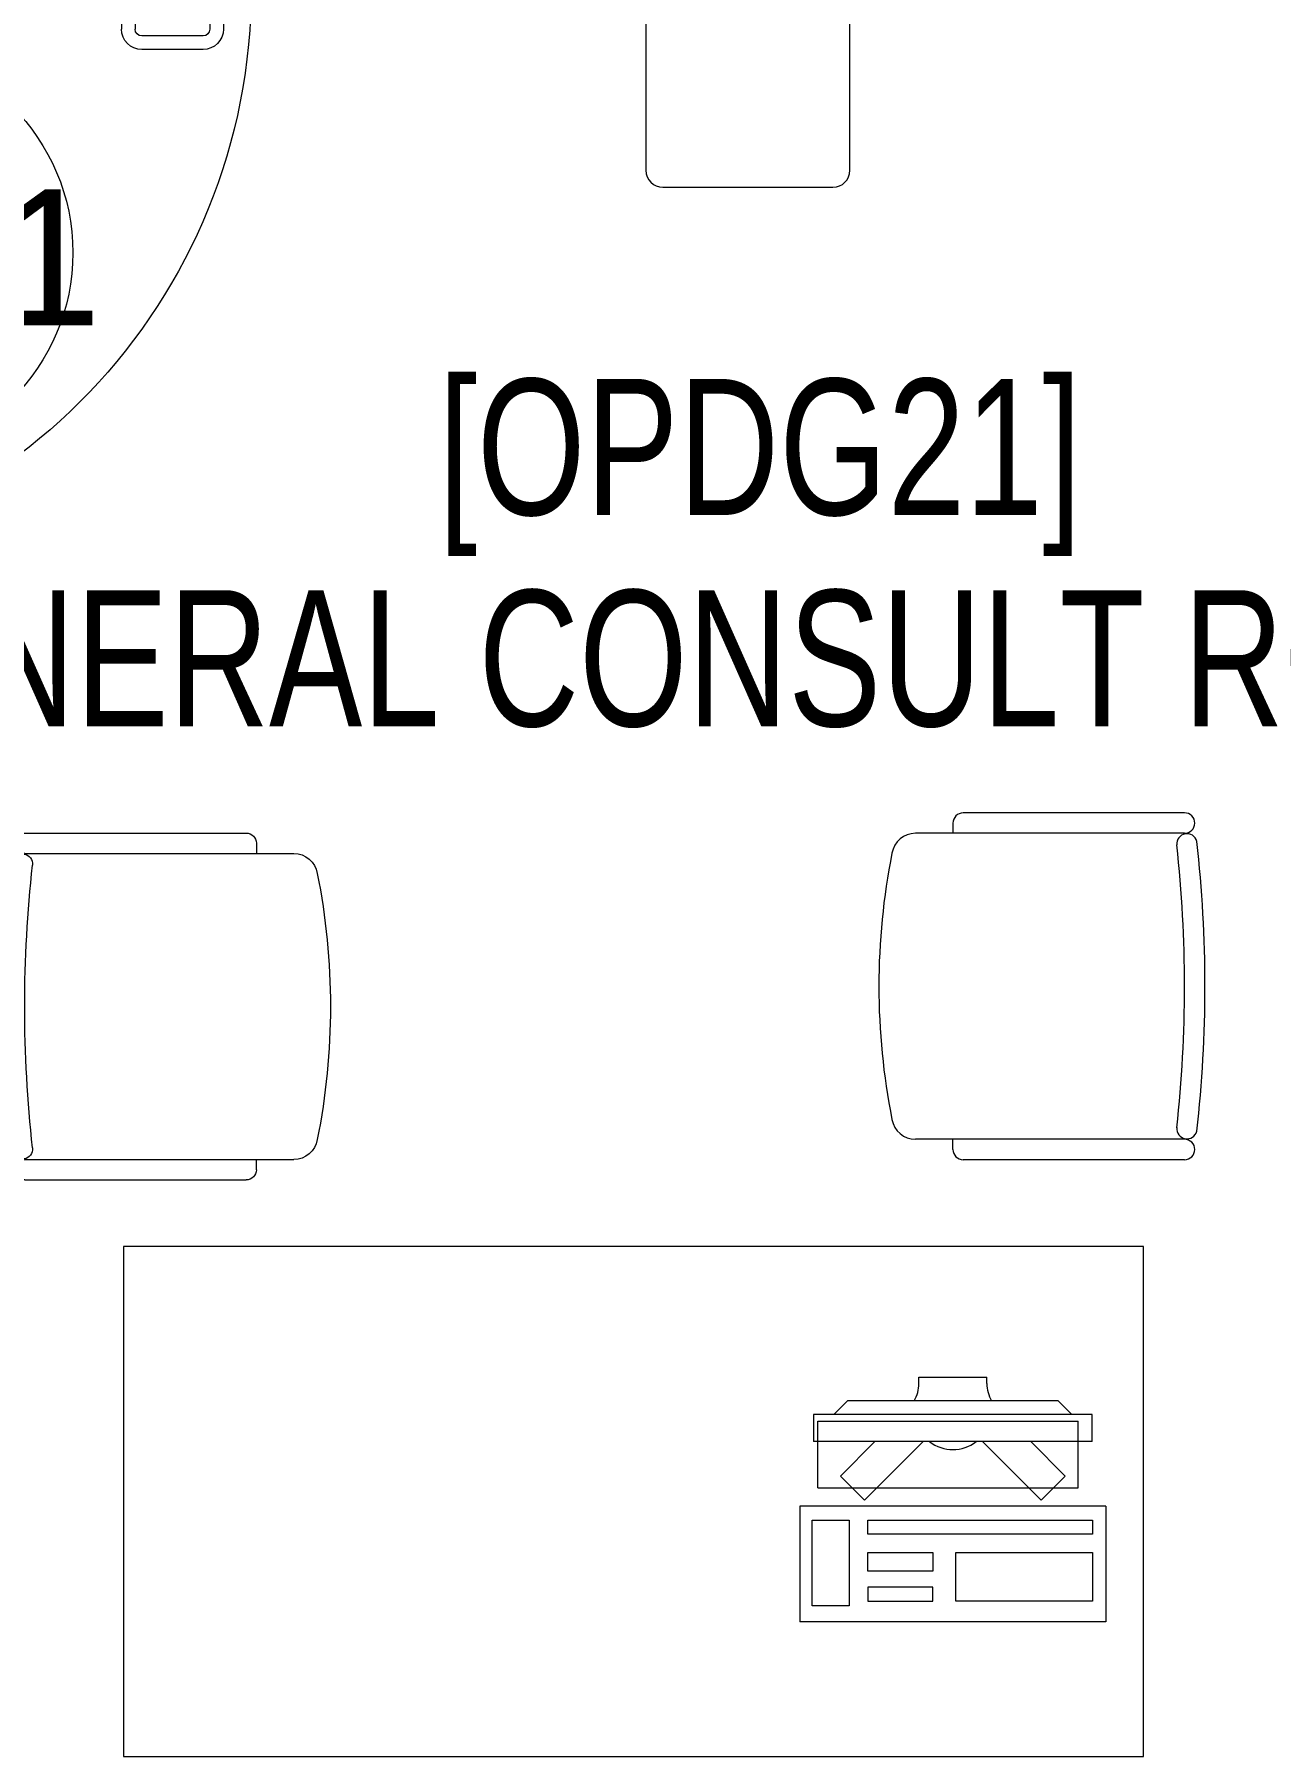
# Model space of a CAD drawing. Header units: millimetres. Extents: x -2143172 to 5255, y -610845 to 279739.
# Drawn here: x -1161523 to -1159691, y -594338 to -591806 of the extents above; entities that cross this region are included whole.
import ezdxf

# ---------------------------------------------------------------- set-up
doc = ezdxf.new("R2010")
doc.units = ezdxf.units.MM
doc.header["$LTSCALE"] = 30
doc.linetypes.add('HIDDEN', pattern=[9.525, 6.35, -3.175])
doc.layers.get('0').update_dxf_attribs({"lineweight": 5})
for name, color, linetype, lineweight in [('72_EGR_BASE_TEXT', 7, 'Continuous', 5), ('DTAG', 20, 'Continuous', 9), ('LOADING', 163, 'Continuous', 5)]:
    doc.layers.add(name, color=color, linetype=linetype, lineweight=lineweight)
doc.layers.add('Wooden Joinery', color=7, linetype='Continuous', lineweight=5, true_color=0x521300)
doc.styles.get("Standard").update_dxf_attribs({"font": ''})
doc.styles.add('TTLB-A0-JeddahDP$0$swis721', font='swiss.ttf')
doc.styles.add('X3G_ENTITY_2587D6', font='swisscl.ttf', dxfattribs={"height": 200})
doc.styles.add('X3G_ENTITY_258862', font='swisscl.ttf', dxfattribs={"height": 200})
doc.styles.get('Standard').set_extended_font_data('@Arial Unicode MS')

# ---------------------------------------------------------------- blocks, each defined once
blk = doc.blocks.new('A$C72370EFE')
at = {"layer": 'Wooden Joinery'}
for p, q in [((-0.01, -0.04), (-0.02, -0.04)), ((-0.01, -0.03), (-0.01, -0.07)), ((0, -0.03), (-0.01, -0.03)), ((0.04, -0.03), (0.05, -0.03)), ((0.05, -0.03), (0.05, -0.07)), ((0.05, -0.04), (0.06, -0.04)), ((-0.05, -0.07), (-0.05, -0.16)), ((-0.03, -0.07), (-0.03, -0.16)), ((-0.01, -0.06), (-0.02, -0.06)), ((0, -0.07), (-0.01, -0.07)), ((0.04, -0.07), (0.05, -0.07)), ((0.05, -0.06), (0.06, -0.06)), ((0.07, -0.07), (0.07, -0.16)), ((0.09, -0.07), (0.09, -0.16)), ((-0.01, -0.17), (-0.02, -0.17)), ((-0.01, -0.17), (-0.01, -0.19)), ((0.05, -0.17), (0.06, -0.17)), ((0.05, -0.17), (0.05, -0.19)), ((-0.01, -0.19), (-0.02, -0.19)), ((0.05, -0.19), (0.06, -0.19))]:
    blk.add_line(p, q, dxfattribs=at)
for centre, radius, start, end in [((-0.02, -0.07), 0.03, 90, 180), ((0.06, -0.07), 0.03, 0, 90), ((-0.02, -0.07), 0.01, 90, 180), ((0.06, -0.07), 0.01, 0, 90), ((-0.02, -0.16), 0.03, 180, 270), ((-0.02, -0.16), 0.01, 180, 270), ((0.06, -0.16), 0.01, 270, 0), ((0.06, -0.16), 0.03, 270, 0)]:
    blk.add_arc(centre, radius, start, end, dxfattribs=at)
blk = doc.blocks.new('A$C5DAD61B4')
at = {"layer": 'Wooden Joinery'}
for points in [[(80, 959.1), (80, 969.1), (10, 979.1), (10, 959.1)], [(940, 959.1), (940, 969.1), (1010, 979.1), (1010, 959.1)], [(70, 859.1), (70, 849.1), (0, 839.1), (0, 859.1)], [(120, 859.1), (120, 0), (80, 0), (80, 859.1)], [(950, 859.1), (950, 849.1), (1020, 839.1), (1020, 859.1)]]:
    blk.add_lwpolyline(points, close=True, dxfattribs=at)
for points in [[(45, 859.1), (45, 959.1), (20, 959.1), (20, 859.1), (45, 859.1)], [(45, 859.1), (80, 859.1), (80, 899.1), (90, 899.1), (90, 959.1), (45, 959.1), (45, 859.1)], [(975, 859.1), (940, 859.1), (940, 899.1), (930, 899.1), (930, 959.1), (975, 959.1), (975, 859.1)], [(975, 859.1), (975, 959.1), (1000, 959.1), (1000, 859.1), (975, 859.1)]]:
    blk.add_lwpolyline(points, dxfattribs=at)
blk.add_arc((80, 859.1), 860, 272.666, 0, dxfattribs=at)
at = {"layer": 'Wooden Joinery', "xscale": 999.9999999998854, "yscale": 999.9999999998854, "zscale": 999.9999999998854, "rotation": 180}
blk.add_blockref('A$C72370EFE', (120, 0), dxfattribs=at)
blk = doc.blocks.new('A$C164D1FF0')
at = {"layer": 'DTAG'}
blk.add_circle((0, 0), 303.3, dxfattribs=at)
at = {"layer": 'DTAG', "insert": (-275.2, 93.3), "char_height": 200, "width": 6547.939, "attachment_point": 1, "style": 'TTLB-A0-JeddahDP$0$swis721'}
blk.add_mtext('DW1', dxfattribs=at)
blk = doc.blocks.new('GF21016-P')
at = {"color": 0, "extrusion": (-1.24384e-09, -1.20261e-09, -1)}
for p, q in [((0.0128, 0.0179), (0.0128, 0.4136)), ((0.4628, 0.0179), (0.4628, 0.4136)), ((-0.0022, 0.3585), (0.0128, 0.3585)), ((0.4778, 0.3585), (0.4628, 0.3585)), ((-0.0172, 0.0179), (-0.0172, 0.3435)), ((0.4928, 0.0179), (0.4928, 0.3435)), ((0.4778, 0.0029), (0.4778, 0.0029))]:
    blk.add_line(p, q, dxfattribs=at)
for centre, radius, start, end in [((-0.2378, -0.5362), 1.0036, 78.7568, 101.2432), ((-0.0478, 0.4136), 0.035, 0, 80.6557), ((-0.4278, 0.4136), 0.035, 99.3443, 180), ((0.0022, 0.3435), 0.015, 0, 90), ((-0.4778, 0.3435), 0.015, 90, 180), ((-0.0284, 0.0145), 0.015, 284.3864, 95.5209), ((-0.2378, 1.8928), 1.8749, 263.6341, 276.3659), ((-0.4471, 0.0145), 0.015, 84.4791, 255.6136), ((0.0022, 0.0179), 0.015, 270, 0), ((0.0022, 0.0179), 0.015, 180, 270), ((-0.2378, 1.8734), 1.8855, 263.5119, 276.4881), ((-0.4778, 0.0179), 0.015, 270, 0), ((-0.4778, 0.0179), 0.015, 180, 270)]:
    blk.add_arc(centre, radius, start, end, dxfattribs=at)
blk = doc.blocks.new('ITCWLS1-P')
for p, q in [((-0.17, 0.45), (-0.17, 0)), ((-0.17, 0.45), (0, 0.45)), ((0, 0.45), (0, 0)), ((-0.2651, 0.43, 0), (-0.3051, 0.43, 0)), ((-0.3051, 0.43, 0), (-0.3051, 0.02, 0)), ((-0.2651, 0.43, 0), (-0.2651, 0.02, 0)), ((-0.1496, 0.4305), (-0.1291, 0.4305)), ((-0.1291, 0.4305), (-0.1291, 0.4089)), ((-0.3251, 0.38, 0), (-0.3051, 0.4, 0)), ((-0.3251, 0.38, 0), (-0.3251, 0.07, 0)), ((-0.3251, 0.07, 0), (-0.3051, 0.05, 0)), ((-0.3051, 0.02, 0), (-0.2651, 0.02, 0)), ((-0.17, 0), (0, 0))]:
    blk.add_line(p, q)
at = {"color": 8, "linetype": 'HIDDEN'}
for p, q in [((-0.197, 0.4094), (-0.295, 0.4094)), ((-0.295, 0.0264), (-0.295, 0.4094)), ((-0.197, 0.0264), (-0.197, 0.4094)), ((-0.197, 0.0264), (-0.295, 0.0264))]:
    blk.add_line(p, q, dxfattribs=at)
at = {"color": 1, "extrusion": (2.48281e-10, 3.18408e-10, -1)}
for p, q in [((-0.2651, 0.3395), (-0.2144, 0.3902)), ((-0.1791, 0.3548), (-0.2144, 0.3902)), ((-0.2651, 0.2688), (-0.1791, 0.3548))]:
    blk.add_line(p, q, dxfattribs=at)
at = {"color": 1}
for p, q in [((-0.3503, 0.275), (-0.3596, 0.275)), ((-0.3596, 0.175), (-0.3596, 0.275)), ((-0.3503, 0.175), (-0.3596, 0.175))]:
    blk.add_line(p, q, dxfattribs=at)
at = {"color": 1, "extrusion": (2.48281e-10, -3.18408e-10, -1)}
for p, q in [((-0.2651, 0.1812), (-0.1791, 0.0952)), ((-0.2651, 0.1105), (-0.2144, 0.0598)), ((-0.1791, 0.0952), (-0.2144, 0.0598))]:
    blk.add_line(p, q, dxfattribs=at)
blk.add_lwpolyline([(-0.1291, 0.4089), (-0.1291, 0.1), (-0.1496, 0.1), (-0.1496, 0.4305)])
for points in [[(-0.1019, 0.4305), (-0.0304, 0.4305), (-0.0304, 0.2294), (-0.1019, 0.2294)], [(-0.1019, 0.1954), (-0.0747, 0.1954), (-0.0747, 0.1), (-0.1019, 0.1)], [(-0.0304, 0.1954), (-0.0508, 0.1954), (-0.0508, 0.1), (-0.0304, 0.1)], [(-0.1496, 0.0727), (-0.0236, 0.0727), (-0.0236, 0.0182), (-0.1496, 0.0182)]]:
    blk.add_lwpolyline(points, close=True)
at = {"color": 250, "linetype": 'Continuous'}
for points in [[(-0.1496, 0.1), (-0.1496, 0.1), (-0.1496, 0.1), (-0.1496, 0.1), (-0.1496, 0.1), (-0.1496, 0.1), (-0.1496, 0.1), (-0.1496, 0.1), (-0.1496, 0.1)], [(-0.1496, 0.1), (-0.1496, 0.1), (-0.1496, 0.1), (-0.1496, 0.1), (-0.1496, 0.1), (-0.1496, 0.1), (-0.1496, 0.1), (-0.1496, 0.1), (-0.1496, 0.1), (-0.1496, 0.1), (-0.1496, 0.1), (-0.1496, 0.1), (-0.1496, 0.1), (-0.1496, 0.1), (-0.1496, 0.1), (-0.1496, 0.1), (-0.1496, 0.1), (-0.1496, 0.1)], [(-0.1496, 0.1), (-0.1496, 0.1), (-0.1496, 0.1), (-0.1496, 0.1), (-0.1496, 0.1), (-0.1496, 0.1), (-0.1496, 0.1), (-0.1496, 0.1), (-0.1496, 0.1), (-0.1496, 0.1)], [(-0.1496, 0.1), (-0.1496, 0.1), (-0.1496, 0.1), (-0.1496, 0.1), (-0.1496, 0.1), (-0.1496, 0.1), (-0.1496, 0.1)], [(-0.1496, 0.1), (-0.1496, 0.1), (-0.1496, 0.1), (-0.1496, 0.1), (-0.1496, 0.1), (-0.1496, 0.1), (-0.1496, 0.1), (-0.1496, 0.1), (-0.1496, 0.1), (-0.1496, 0.1)], [(-0.1496, 0.1), (-0.1496, 0.1), (-0.1496, 0.1), (-0.1496, 0.1), (-0.1496, 0.1), (-0.1496, 0.1), (-0.1496, 0.1), (-0.1496, 0.1), (-0.1496, 0.1), (-0.1496, 0.1), (-0.1496, 0.1), (-0.1496, 0.1), (-0.1496, 0.1), (-0.1496, 0.1), (-0.1496, 0.1)], [(-0.1496, 0.1), (-0.1496, 0.1), (-0.1496, 0.1), (-0.1496, 0.1), (-0.1496, 0.1), (-0.1496, 0.1), (-0.1496, 0.1), (-0.1496, 0.1), (-0.1496, 0.1), (-0.1496, 0.1)], [(-0.1496, 0.1), (-0.1496, 0.1), (-0.1496, 0.1), (-0.1496, 0.1), (-0.1496, 0.1), (-0.1496, 0.1), (-0.1496, 0.1), (-0.1496, 0.1), (-0.1496, 0.1), (-0.1496, 0.1)], [(-0.1496, 0.1), (-0.1496, 0.1), (-0.1496, 0.1), (-0.1496, 0.1), (-0.1496, 0.1), (-0.1496, 0.1), (-0.1496, 0.1), (-0.1496, 0.1), (-0.1496, 0.1), (-0.1496, 0.1), (-0.1496, 0.1), (-0.1496, 0.1), (-0.1496, 0.1), (-0.1496, 0.1), (-0.1496, 0.1), (-0.1496, 0.1), (-0.1496, 0.1), (-0.1496, 0.1), (-0.1496, 0.1), (-0.1496, 0.1), (-0.1496, 0.1), (-0.1496, 0.1), (-0.1496, 0.1), (-0.1496, 0.1), (-0.1496, 0.1), (-0.1496, 0.1), (-0.1496, 0.1), (-0.1496, 0.1), (-0.1496, 0.1), (-0.1496, 0.1), (-0.1496, 0.1), (-0.1496, 0.1), (-0.1496, 0.1), (-0.1496, 0.1), (-0.1496, 0.1), (-0.1496, 0.1), (-0.1496, 0.1), (-0.1496, 0.1), (-0.1496, 0.1), (-0.1496, 0.1), (-0.1496, 0.1), (-0.1496, 0.1), (-0.1496, 0.1), (-0.1496, 0.1), (-0.1496, 0.1), (-0.1496, 0.1), (-0.1496, 0.1), (-0.1496, 0.1), (-0.1496, 0.1), (-0.1496, 0.1), (-0.1496, 0.1), (-0.1496, 0.1), (-0.1496, 0.1), (-0.1496, 0.1)], [(-0.1496, 0.1), (-0.1496, 0.1), (-0.1496, 0.1), (-0.1496, 0.1), (-0.1496, 0.1), (-0.1496, 0.1), (-0.1496, 0.1), (-0.1496, 0.1), (-0.1496, 0.1), (-0.1496, 0.1), (-0.1496, 0.1), (-0.1496, 0.1), (-0.1496, 0.1), (-0.1496, 0.1), (-0.1496, 0.1), (-0.1496, 0.1), (-0.1496, 0.1), (-0.1496, 0.1), (-0.1496, 0.1), (-0.1496, 0.1), (-0.1496, 0.1), (-0.1496, 0.1), (-0.1496, 0.1), (-0.1496, 0.1), (-0.1496, 0.1), (-0.1496, 0.1), (-0.1496, 0.1), (-0.1496, 0.1), (-0.1496, 0.1), (-0.1496, 0.1), (-0.1496, 0.1), (-0.1496, 0.1), (-0.1496, 0.1), (-0.1496, 0.1), (-0.1496, 0.1), (-0.1496, 0.1), (-0.1496, 0.1), (-0.1496, 0.1), (-0.1496, 0.1), (-0.1496, 0.1), (-0.1496, 0.1), (-0.1496, 0.1), (-0.1496, 0.1), (-0.1496, 0.1), (-0.1496, 0.1), (-0.1496, 0.1), (-0.1496, 0.1), (-0.1496, 0.1), (-0.1496, 0.1), (-0.1496, 0.1), (-0.1496, 0.1), (-0.1496, 0.1), (-0.1496, 0.1), (-0.1496, 0.1), (-0.1496, 0.1), (-0.1496, 0.1), (-0.1496, 0.1), (-0.1496, 0.1), (-0.1496, 0.1), (-0.1496, 0.1), (-0.1496, 0.1), (-0.1496, 0.1), (-0.1496, 0.1), (-0.1496, 0.1), (-0.1496, 0.1), (-0.1496, 0.1), (-0.1496, 0.1), (-0.1496, 0.1), (-0.1496, 0.1), (-0.1496, 0.1), (-0.1496, 0.1), (-0.1496, 0.1), (-0.1496, 0.1), (-0.1496, 0.1), (-0.1496, 0.1), (-0.1496, 0.1), (-0.1496, 0.1), (-0.1496, 0.1), (-0.1496, 0.1), (-0.1496, 0.1), (-0.1496, 0.1), (-0.1496, 0.1), (-0.1496, 0.1), (-0.1496, 0.1), (-0.1496, 0.1), (-0.1496, 0.1), (-0.1496, 0.1), (-0.1496, 0.1), (-0.1496, 0.1)], [(-0.1496, 0.1), (-0.1496, 0.1), (-0.1496, 0.1), (-0.1496, 0.1), (-0.1496, 0.1), (-0.1496, 0.1), (-0.1496, 0.1), (-0.1496, 0.1), (-0.1496, 0.1), (-0.1496, 0.1), (-0.1496, 0.1), (-0.1496, 0.1)], [(-0.1496, 0.1), (-0.1496, 0.1), (-0.1496, 0.1), (-0.1496, 0.1), (-0.1496, 0.1), (-0.1496, 0.1), (-0.1496, 0.1)], [(-0.1496, 0.1), (-0.1496, 0.1), (-0.1496, 0.1), (-0.1496, 0.1), (-0.1496, 0.1), (-0.1496, 0.1), (-0.1496, 0.1), (-0.1496, 0.1), (-0.1496, 0.1), (-0.1496, 0.1), (-0.1496, 0.1), (-0.1496, 0.1), (-0.1496, 0.1), (-0.1496, 0.1), (-0.1496, 0.1), (-0.1496, 0.1), (-0.1496, 0.1)], [(-0.1496, 0.1), (-0.1496, 0.1), (-0.1496, 0.1), (-0.1496, 0.1), (-0.1496, 0.1), (-0.1496, 0.1), (-0.1496, 0.1), (-0.1496, 0.1), (-0.1496, 0.1), (-0.1496, 0.1), (-0.1496, 0.1), (-0.1496, 0.1), (-0.1496, 0.1), (-0.1496, 0.1), (-0.1496, 0.1), (-0.1496, 0.1), (-0.1496, 0.1), (-0.1496, 0.1), (-0.1496, 0.1), (-0.1496, 0.1), (-0.1496, 0.1), (-0.1496, 0.1), (-0.1496, 0.1), (-0.1496, 0.1), (-0.1496, 0.1), (-0.1496, 0.1), (-0.1496, 0.1), (-0.1496, 0.1), (-0.1496, 0.1), (-0.1496, 0.1), (-0.1496, 0.1), (-0.1496, 0.1), (-0.1496, 0.1), (-0.1496, 0.1), (-0.1496, 0.1), (-0.1496, 0.1), (-0.1496, 0.1), (-0.1496, 0.1), (-0.1496, 0.1), (-0.1496, 0.1), (-0.1496, 0.1), (-0.1496, 0.1), (-0.1496, 0.1), (-0.1496, 0.1), (-0.1496, 0.1), (-0.1496, 0.1), (-0.1496, 0.1), (-0.1496, 0.1), (-0.1496, 0.1), (-0.1496, 0.1), (-0.1496, 0.1), (-0.1496, 0.1), (-0.1496, 0.1), (-0.1496, 0.1), (-0.1496, 0.1), (-0.1496, 0.1), (-0.1496, 0.1), (-0.1496, 0.1), (-0.1496, 0.1), (-0.1496, 0.1), (-0.1496, 0.1), (-0.1496, 0.1), (-0.1496, 0.1), (-0.1496, 0.1), (-0.1496, 0.1), (-0.1496, 0.1), (-0.1496, 0.1), (-0.1496, 0.1), (-0.1496, 0.1), (-0.1496, 0.1), (-0.1496, 0.1), (-0.1496, 0.1), (-0.1496, 0.1), (-0.1496, 0.1), (-0.1496, 0.1), (-0.1496, 0.1), (-0.1496, 0.1), (-0.1496, 0.1), (-0.1496, 0.1), (-0.1496, 0.1), (-0.1496, 0.1), (-0.1496, 0.1), (-0.1496, 0.1), (-0.1496, 0.1), (-0.1496, 0.1), (-0.1496, 0.1), (-0.1496, 0.1), (-0.1496, 0.1), (-0.1496, 0.1), (-0.1496, 0.1), (-0.1496, 0.1), (-0.1496, 0.1), (-0.1496, 0.1), (-0.1496, 0.1), (-0.1496, 0.1), (-0.1496, 0.1), (-0.1496, 0.1), (-0.1496, 0.1), (-0.1496, 0.1), (-0.1496, 0.1), (-0.1496, 0.1), (-0.1496, 0.1), (-0.1496, 0.1), (-0.1496, 0.1), (-0.1496, 0.1), (-0.1496, 0.1), (-0.1496, 0.1), (-0.1496, 0.1), (-0.1496, 0.1), (-0.1496, 0.1), (-0.1496, 0.1)], [(-0.1496, 0.1), (-0.1496, 0.1), (-0.1496, 0.1), (-0.1496, 0.1), (-0.1496, 0.1), (-0.1496, 0.1), (-0.1496, 0.1), (-0.1496, 0.1)]]:
    blk.add_lwpolyline(points, dxfattribs=at)
for points in [[(-0.1496, 0.1), (-0.1496, 0.1), (-0.1496, 0.1), (-0.1496, 0.1), (-0.1496, 0.1), (-0.1496, 0.1), (-0.1496, 0.1), (-0.1496, 0.1), (-0.1496, 0.1), (-0.1496, 0.1), (-0.1496, 0.1), (-0.1496, 0.1), (-0.1496, 0.1), (-0.1496, 0.1), (-0.1496, 0.1), (-0.1496, 0.1), (-0.1496, 0.1), (-0.1496, 0.1), (-0.1496, 0.1), (-0.1496, 0.1), (-0.1496, 0.1), (-0.1496, 0.1), (-0.1496, 0.1), (-0.1496, 0.1), (-0.1496, 0.1), (-0.1496, 0.1), (-0.1496, 0.1), (-0.1496, 0.1), (-0.1496, 0.1), (-0.1496, 0.1), (-0.1496, 0.1), (-0.1496, 0.1), (-0.1496, 0.1), (-0.1496, 0.1), (-0.1496, 0.1), (-0.1496, 0.1), (-0.1496, 0.1), (-0.1496, 0.1), (-0.1496, 0.1), (-0.1496, 0.1), (-0.1496, 0.1), (-0.1496, 0.1), (-0.1496, 0.1), (-0.1496, 0.1), (-0.1496, 0.1), (-0.1496, 0.1), (-0.1496, 0.1), (-0.1496, 0.1), (-0.1496, 0.1), (-0.1496, 0.1), (-0.1496, 0.1), (-0.1496, 0.1), (-0.1496, 0.1), (-0.1496, 0.1), (-0.1496, 0.1), (-0.1496, 0.1), (-0.1496, 0.1), (-0.1496, 0.1), (-0.1496, 0.1), (-0.1496, 0.1), (-0.1496, 0.1), (-0.1496, 0.1), (-0.1496, 0.1), (-0.1496, 0.1), (-0.1496, 0.1), (-0.1496, 0.1), (-0.1496, 0.1), (-0.1496, 0.1), (-0.1496, 0.1), (-0.1496, 0.1), (-0.1496, 0.1), (-0.1496, 0.1), (-0.1496, 0.1), (-0.1496, 0.1), (-0.1496, 0.1), (-0.1496, 0.1), (-0.1496, 0.1), (-0.1496, 0.1), (-0.1496, 0.1), (-0.1496, 0.1), (-0.1496, 0.1), (-0.1496, 0.1), (-0.1496, 0.1), (-0.1496, 0.1), (-0.1496, 0.1), (-0.1496, 0.1), (-0.1496, 0.1), (-0.1496, 0.1), (-0.1496, 0.1), (-0.1496, 0.1), (-0.1496, 0.1), (-0.1496, 0.1), (-0.1496, 0.1), (-0.1496, 0.1), (-0.1496, 0.1), (-0.1496, 0.1), (-0.1496, 0.1), (-0.1496, 0.1), (-0.1496, 0.1), (-0.1496, 0.1), (-0.1496, 0.1), (-0.1496, 0.1), (-0.1496, 0.1), (-0.1496, 0.1), (-0.1496, 0.1), (-0.1496, 0.1), (-0.1496, 0.1), (-0.1496, 0.1), (-0.1496, 0.1), (-0.1496, 0.1), (-0.1496, 0.1), (-0.1496, 0.1), (-0.1496, 0.1), (-0.1496, 0.1), (-0.1496, 0.1), (-0.1496, 0.1), (-0.1496, 0.1), (-0.1496, 0.1), (-0.1496, 0.1), (-0.1496, 0.1), (-0.1496, 0.1), (-0.1496, 0.1), (-0.1496, 0.1), (-0.1496, 0.1), (-0.1496, 0.1), (-0.1496, 0.1), (-0.1496, 0.1), (-0.1496, 0.1), (-0.1496, 0.1), (-0.1496, 0.1), (-0.1496, 0.1), (-0.1496, 0.1), (-0.1496, 0.1), (-0.1496, 0.1), (-0.1496, 0.1), (-0.1496, 0.1), (-0.1496, 0.1), (-0.1496, 0.1), (-0.1496, 0.1), (-0.1496, 0.1), (-0.1496, 0.1), (-0.1496, 0.1), (-0.1496, 0.1), (-0.1496, 0.1), (-0.1496, 0.1), (-0.1496, 0.1), (-0.1496, 0.1), (-0.1496, 0.1), (-0.1496, 0.1), (-0.1496, 0.1), (-0.1496, 0.1), (-0.1496, 0.1), (-0.1496, 0.1), (-0.1496, 0.1), (-0.1496, 0.1), (-0.1496, 0.1), (-0.1496, 0.1), (-0.1496, 0.1), (-0.1496, 0.1), (-0.1496, 0.1), (-0.1496, 0.1), (-0.1496, 0.1), (-0.1496, 0.1), (-0.1496, 0.1), (-0.1496, 0.1), (-0.1496, 0.1), (-0.1496, 0.1), (-0.1496, 0.1), (-0.1496, 0.1), (-0.1496, 0.1), (-0.1496, 0.1), (-0.1496, 0.1), (-0.1496, 0.1), (-0.1496, 0.1), (-0.1496, 0.1), (-0.1496, 0.1), (-0.1496, 0.1), (-0.1496, 0.1), (-0.1496, 0.1), (-0.1496, 0.1), (-0.1496, 0.1), (-0.1496, 0.1), (-0.1496, 0.1), (-0.1496, 0.1), (-0.1496, 0.1), (-0.1496, 0.1), (-0.1496, 0.1), (-0.1496, 0.1), (-0.1496, 0.1), (-0.1496, 0.1), (-0.1496, 0.1), (-0.1496, 0.1), (-0.1496, 0.1), (-0.1496, 0.1), (-0.1496, 0.1), (-0.1496, 0.1), (-0.1496, 0.1), (-0.1496, 0.1), (-0.1496, 0.1), (-0.1496, 0.1), (-0.1496, 0.1), (-0.1496, 0.1), (-0.1496, 0.1), (-0.1496, 0.1), (-0.1496, 0.1), (-0.1496, 0.1), (-0.1496, 0.1), (-0.1496, 0.1), (-0.1496, 0.1), (-0.1496, 0.1), (-0.1496, 0.1), (-0.1496, 0.1), (-0.1496, 0.1), (-0.1496, 0.1), (-0.1496, 0.1), (-0.1496, 0.1), (-0.1496, 0.1), (-0.1496, 0.1), (-0.1496, 0.1), (-0.1496, 0.1), (-0.1496, 0.1), (-0.1496, 0.1), (-0.1496, 0.1), (-0.1496, 0.1), (-0.1496, 0.1), (-0.1496, 0.1), (-0.1496, 0.1), (-0.1496, 0.1), (-0.1496, 0.1), (-0.1496, 0.1), (-0.1496, 0.1), (-0.1496, 0.1), (-0.1496, 0.1), (-0.1496, 0.1), (-0.1496, 0.1), (-0.1496, 0.1), (-0.1496, 0.1), (-0.1496, 0.1), (-0.1496, 0.1), (-0.1496, 0.1), (-0.1496, 0.1), (-0.1496, 0.1), (-0.1496, 0.1), (-0.1496, 0.1), (-0.1496, 0.1), (-0.1496, 0.1), (-0.1496, 0.1), (-0.1496, 0.1), (-0.1496, 0.1), (-0.1496, 0.1), (-0.1496, 0.1), (-0.1496, 0.1), (-0.1496, 0.1), (-0.1496, 0.1), (-0.1496, 0.1), (-0.1496, 0.1), (-0.1496, 0.1), (-0.1496, 0.1), (-0.1496, 0.1), (-0.1496, 0.1), (-0.1496, 0.1), (-0.1496, 0.1), (-0.1496, 0.1), (-0.1496, 0.1), (-0.1496, 0.1), (-0.1496, 0.1), (-0.1496, 0.1), (-0.1496, 0.1), (-0.1496, 0.1), (-0.1496, 0.1), (-0.1496, 0.1), (-0.1496, 0.1), (-0.1496, 0.1), (-0.1496, 0.1), (-0.1496, 0.1), (-0.1496, 0.1), (-0.1496, 0.1)], [(-0.1496, 0.1), (-0.1496, 0.1), (-0.1496, 0.1), (-0.1496, 0.1), (-0.1496, 0.1), (-0.1496, 0.1), (-0.1496, 0.1), (-0.1496, 0.1), (-0.1496, 0.1), (-0.1496, 0.1), (-0.1496, 0.1), (-0.1496, 0.1), (-0.1496, 0.1), (-0.1496, 0.1), (-0.1496, 0.1), (-0.1496, 0.1), (-0.1496, 0.1), (-0.1496, 0.1), (-0.1496, 0.1), (-0.1496, 0.1), (-0.1496, 0.1), (-0.1496, 0.1), (-0.1496, 0.1), (-0.1496, 0.1), (-0.1496, 0.1), (-0.1496, 0.1), (-0.1496, 0.1), (-0.1496, 0.1), (-0.1496, 0.1), (-0.1496, 0.1), (-0.1496, 0.1), (-0.1496, 0.1), (-0.1496, 0.1), (-0.1496, 0.1), (-0.1496, 0.1), (-0.1496, 0.1), (-0.1496, 0.1), (-0.1496, 0.1), (-0.1496, 0.1), (-0.1496, 0.1), (-0.1496, 0.1), (-0.1496, 0.1), (-0.1496, 0.1), (-0.1496, 0.1), (-0.1496, 0.1), (-0.1496, 0.1), (-0.1496, 0.1), (-0.1496, 0.1), (-0.1496, 0.1), (-0.1496, 0.1), (-0.1496, 0.1), (-0.1496, 0.1), (-0.1496, 0.1), (-0.1496, 0.1), (-0.1496, 0.1), (-0.1496, 0.1), (-0.1496, 0.1), (-0.1496, 0.1), (-0.1496, 0.1), (-0.1496, 0.1), (-0.1496, 0.1), (-0.1496, 0.1), (-0.1496, 0.1), (-0.1496, 0.1), (-0.1496, 0.1), (-0.1496, 0.1), (-0.1496, 0.1), (-0.1496, 0.1), (-0.1496, 0.1), (-0.1496, 0.1), (-0.1496, 0.1), (-0.1496, 0.1), (-0.1496, 0.1), (-0.1496, 0.1), (-0.1496, 0.1), (-0.1496, 0.1), (-0.1496, 0.1), (-0.1496, 0.1), (-0.1496, 0.1), (-0.1496, 0.1), (-0.1496, 0.1), (-0.1496, 0.1), (-0.1496, 0.1), (-0.1496, 0.1), (-0.1496, 0.1), (-0.1496, 0.1), (-0.1496, 0.1), (-0.1496, 0.1), (-0.1496, 0.1), (-0.1496, 0.1), (-0.1496, 0.1), (-0.1496, 0.1), (-0.1496, 0.1), (-0.1496, 0.1), (-0.1496, 0.1), (-0.1496, 0.1), (-0.1496, 0.1), (-0.1496, 0.1), (-0.1496, 0.1), (-0.1496, 0.1), (-0.1496, 0.1), (-0.1496, 0.1), (-0.1496, 0.1), (-0.1496, 0.1), (-0.1496, 0.1), (-0.1496, 0.1), (-0.1496, 0.1), (-0.1496, 0.1), (-0.1496, 0.1), (-0.1496, 0.1), (-0.1496, 0.1), (-0.1496, 0.1), (-0.1496, 0.1), (-0.1496, 0.1), (-0.1496, 0.1), (-0.1496, 0.1), (-0.1496, 0.1), (-0.1496, 0.1), (-0.1496, 0.1), (-0.1496, 0.1), (-0.1496, 0.1), (-0.1496, 0.1), (-0.1496, 0.1), (-0.1496, 0.1), (-0.1496, 0.1), (-0.1496, 0.1), (-0.1496, 0.1), (-0.1496, 0.1), (-0.1496, 0.1), (-0.1496, 0.1), (-0.1496, 0.1), (-0.1496, 0.1), (-0.1496, 0.1), (-0.1496, 0.1), (-0.1496, 0.1), (-0.1496, 0.1), (-0.1496, 0.1), (-0.1496, 0.1), (-0.1496, 0.1), (-0.1496, 0.1), (-0.1496, 0.1), (-0.1496, 0.1), (-0.1496, 0.1), (-0.1496, 0.1), (-0.1496, 0.1), (-0.1496, 0.1), (-0.1496, 0.1), (-0.1496, 0.1), (-0.1496, 0.1), (-0.1496, 0.1), (-0.1496, 0.1), (-0.1496, 0.1), (-0.1496, 0.1), (-0.1496, 0.1), (-0.1496, 0.1), (-0.1496, 0.1), (-0.1496, 0.1), (-0.1496, 0.1), (-0.1496, 0.1), (-0.1496, 0.1), (-0.1496, 0.1), (-0.1496, 0.1), (-0.1496, 0.1), (-0.1496, 0.1), (-0.1496, 0.1), (-0.1496, 0.1), (-0.1496, 0.1), (-0.1496, 0.1), (-0.1496, 0.1), (-0.1496, 0.1), (-0.1496, 0.1), (-0.1496, 0.1), (-0.1496, 0.1), (-0.1496, 0.1), (-0.1496, 0.1), (-0.1496, 0.1), (-0.1496, 0.1), (-0.1496, 0.1), (-0.1496, 0.1), (-0.1496, 0.1), (-0.1496, 0.1), (-0.1496, 0.1), (-0.1496, 0.1), (-0.1496, 0.1), (-0.1496, 0.1), (-0.1496, 0.1), (-0.1496, 0.1), (-0.1496, 0.1), (-0.1496, 0.1), (-0.1496, 0.1), (-0.1496, 0.1), (-0.1496, 0.1), (-0.1496, 0.1), (-0.1496, 0.1), (-0.1496, 0.1), (-0.1496, 0.1), (-0.1496, 0.1), (-0.1496, 0.1), (-0.1496, 0.1), (-0.1496, 0.1), (-0.1496, 0.1), (-0.1496, 0.1), (-0.1496, 0.1), (-0.1496, 0.1), (-0.1496, 0.1), (-0.1496, 0.1), (-0.1496, 0.1), (-0.1496, 0.1), (-0.1496, 0.1), (-0.1496, 0.1), (-0.1496, 0.1), (-0.1496, 0.1), (-0.1496, 0.1), (-0.1496, 0.1)], [(-0.1496, 0.1), (-0.1496, 0.1), (-0.1496, 0.1), (-0.1496, 0.1), (-0.1496, 0.1), (-0.1496, 0.1), (-0.1496, 0.1), (-0.1496, 0.1), (-0.1496, 0.1), (-0.1496, 0.1), (-0.1496, 0.1), (-0.1496, 0.1), (-0.1496, 0.1), (-0.1496, 0.1), (-0.1496, 0.1), (-0.1496, 0.1), (-0.1496, 0.1), (-0.1496, 0.1), (-0.1496, 0.1), (-0.1496, 0.1), (-0.1496, 0.1), (-0.1496, 0.1), (-0.1496, 0.1), (-0.1496, 0.1), (-0.1496, 0.1), (-0.1496, 0.1), (-0.1496, 0.1), (-0.1496, 0.1), (-0.1496, 0.1), (-0.1496, 0.1), (-0.1496, 0.1), (-0.1496, 0.1), (-0.1496, 0.1), (-0.1496, 0.1), (-0.1496, 0.1), (-0.1496, 0.1), (-0.1496, 0.1), (-0.1496, 0.1), (-0.1496, 0.1), (-0.1496, 0.1), (-0.1496, 0.1), (-0.1496, 0.1), (-0.1496, 0.1), (-0.1496, 0.1), (-0.1496, 0.1), (-0.1496, 0.1), (-0.1496, 0.1), (-0.1496, 0.1), (-0.1496, 0.1), (-0.1496, 0.1), (-0.1496, 0.1), (-0.1496, 0.1), (-0.1496, 0.1), (-0.1496, 0.1), (-0.1496, 0.1), (-0.1496, 0.1), (-0.1496, 0.1), (-0.1496, 0.1), (-0.1496, 0.1), (-0.1496, 0.1), (-0.1496, 0.1), (-0.1496, 0.1), (-0.1496, 0.1), (-0.1496, 0.1), (-0.1496, 0.1), (-0.1496, 0.1), (-0.1496, 0.1), (-0.1496, 0.1), (-0.1496, 0.1), (-0.1496, 0.1), (-0.1496, 0.1), (-0.1496, 0.1), (-0.1496, 0.1), (-0.1496, 0.1), (-0.1496, 0.1), (-0.1496, 0.1), (-0.1496, 0.1), (-0.1496, 0.1), (-0.1496, 0.1), (-0.1496, 0.1), (-0.1496, 0.1), (-0.1496, 0.1), (-0.1496, 0.1), (-0.1496, 0.1), (-0.1496, 0.1), (-0.1496, 0.1), (-0.1496, 0.1), (-0.1496, 0.1), (-0.1496, 0.1), (-0.1496, 0.1), (-0.1496, 0.1), (-0.1496, 0.1), (-0.1496, 0.1), (-0.1496, 0.1), (-0.1496, 0.1), (-0.1496, 0.1), (-0.1496, 0.1), (-0.1496, 0.1), (-0.1496, 0.1), (-0.1496, 0.1), (-0.1496, 0.1), (-0.1496, 0.1), (-0.1496, 0.1), (-0.1496, 0.1), (-0.1496, 0.1), (-0.1496, 0.1), (-0.1496, 0.1), (-0.1496, 0.1), (-0.1496, 0.1), (-0.1496, 0.1), (-0.1496, 0.1), (-0.1496, 0.1), (-0.1496, 0.1), (-0.1496, 0.1), (-0.1496, 0.1), (-0.1496, 0.1), (-0.1496, 0.1), (-0.1496, 0.1), (-0.1496, 0.1), (-0.1496, 0.1), (-0.1496, 0.1), (-0.1496, 0.1), (-0.1496, 0.1), (-0.1496, 0.1), (-0.1496, 0.1), (-0.1496, 0.1), (-0.1496, 0.1), (-0.1496, 0.1), (-0.1496, 0.1), (-0.1496, 0.1), (-0.1496, 0.1), (-0.1496, 0.1), (-0.1496, 0.1), (-0.1496, 0.1), (-0.1496, 0.1), (-0.1496, 0.1), (-0.1496, 0.1), (-0.1496, 0.1), (-0.1496, 0.1), (-0.1496, 0.1), (-0.1496, 0.1), (-0.1496, 0.1), (-0.1496, 0.1), (-0.1496, 0.1), (-0.1496, 0.1), (-0.1496, 0.1), (-0.1496, 0.1), (-0.1496, 0.1), (-0.1496, 0.1), (-0.1496, 0.1), (-0.1496, 0.1), (-0.1496, 0.1), (-0.1496, 0.1), (-0.1496, 0.1), (-0.1496, 0.1), (-0.1496, 0.1), (-0.1496, 0.1), (-0.1496, 0.1), (-0.1496, 0.1), (-0.1496, 0.1), (-0.1496, 0.1), (-0.1496, 0.1), (-0.1496, 0.1), (-0.1496, 0.1), (-0.1496, 0.1), (-0.1496, 0.1), (-0.1496, 0.1), (-0.1496, 0.1), (-0.1496, 0.1), (-0.1496, 0.1), (-0.1496, 0.1), (-0.1496, 0.1), (-0.1496, 0.1), (-0.1496, 0.1), (-0.1496, 0.1), (-0.1496, 0.1), (-0.1496, 0.1), (-0.1496, 0.1), (-0.1496, 0.1), (-0.1496, 0.1), (-0.1496, 0.1), (-0.1496, 0.1), (-0.1496, 0.1), (-0.1496, 0.1), (-0.1496, 0.1), (-0.1496, 0.1), (-0.1496, 0.1), (-0.1496, 0.1), (-0.1496, 0.1), (-0.1496, 0.1), (-0.1496, 0.1), (-0.1496, 0.1), (-0.1496, 0.1), (-0.1496, 0.1), (-0.1496, 0.1), (-0.1496, 0.1), (-0.1496, 0.1), (-0.1496, 0.1), (-0.1496, 0.1), (-0.1496, 0.1), (-0.1496, 0.1), (-0.1496, 0.1), (-0.1496, 0.1), (-0.1496, 0.1), (-0.1496, 0.1), (-0.1496, 0.1), (-0.1496, 0.1), (-0.1496, 0.1), (-0.1496, 0.1), (-0.1496, 0.1), (-0.1496, 0.1), (-0.1496, 0.1), (-0.1496, 0.1), (-0.1496, 0.1), (-0.1496, 0.1), (-0.1496, 0.1), (-0.1496, 0.1), (-0.1496, 0.1), (-0.1496, 0.1)]]:
    blk.add_lwpolyline(points, close=True, dxfattribs=at)
at = {"color": 1}
for centre, radius, start, end in [((-0.3503, 0.325), 0.05, 270, 300.3093), ((-0.3089, 0.225), 0.0556, 321.9431, 38.0569), ((-0.3503, 0.125), 0.05, 59.6907, 90)]:
    blk.add_arc(centre, radius, start, end, dxfattribs=at)
blk = doc.blocks.new('HF13461A-P')
at = {"layer": 'LOADING'}
for p, q in [((0.0229, 0.4353), (0.0229, 0.3653)), ((0.2579, 0.4503), (0.0379, 0.4503)), ((0.2729, 0.4353), (0.2729, 0.3653)), ((0.2493, 0.4266), (0.0466, 0.4266)), ((0.0466, 0.4266), (0.0466, 0.3739)), ((0.2493, 0.4266), (0.2493, 0.3739)), ((-0.0021, 0.3628), (-0.0021, 0.0228)), ((0.0229, 0.3778), (0.0129, 0.3778)), ((0.2493, 0.3739), (0.0466, 0.3739)), ((0.2829, 0.3778), (0.2729, 0.3778)), ((0.2979, 0.0228), (0.2979, 0.3628)), ((0.2579, 0.3503), (0.0379, 0.3503)), ((0.0229, -0.0022), (0.2729, -0.0022))]:
    blk.add_line(p, q, dxfattribs=at)
for centre, radius, start, end in [((0.0379, 0.4353), 0.015, 90, 180), ((0.2579, 0.4353), 0.015, 0, 90), ((0.0129, 0.3628), 0.015, 90, 180), ((0.0379, 0.3653), 0.015, 180, 270), ((0.2579, 0.3653), 0.015, 270, 0), ((0.2829, 0.3628), 0.015, 0, 90), ((0.0229, 0.0228), 0.025, 180, 270), ((0.2729, 0.0228), 0.025, 270, 0)]:
    blk.add_arc(centre, radius, start, end, dxfattribs=at)
blk.add_text('0000', height=0.03477, dxfattribs=at).set_placement((0.0901, 0.3829))

msp = doc.modelspace()

# ---------------------------------------------------------------- linework, layer by layer
at = {"layer": 'LOADING', "elevation": 0.1}
msp.add_lwpolyline([(-1159892.3, -594338.1), (-1159892.3, -593588.1), (-1161392.3, -593588.1), (-1161392.3, -594338.1)], close=True, dxfattribs=at)

# ---------------------------------------------------------------- block references
at = {"layer": 'DTAG'}
msp.add_blockref('A$C164D1FF0', (-1161769.9, -592126.8, -0.1), dxfattribs=at)
at = {"layer": 'LOADING', "lineweight": 0, "xscale": 1000, "yscale": 1000, "zscale": 1000}
msp.add_blockref('HF13461A-P', (-1160621.9, -592028.4, 0.1), dxfattribs=at)
at = {"layer": 'LOADING', "extrusion": (-2.24019e-05, -2.67576e-11, 1), "xscale": -1000.000000000004, "yscale": 1000.000000000004, "zscale": -1000.000000000004, "rotation": 90.00002511235276}
msp.add_blockref('GF21016-P', (-1159814.1, -592967.7, 26.1), dxfattribs=at)
at = {"layer": 'LOADING', "extrusion": (-1.86519e-05, -4.75185e-05, 1), "xscale": 1000.000000000001, "yscale": 1000.000000000001, "zscale": -1000.000000000001, "rotation": 269.9999749024568}
msp.add_blockref('GF21016-P', (-1161555.3, -592997.4, 49.9), dxfattribs=at)
at = {"layer": 'LOADING', "extrusion": (1.93991e-16, -8.01373e-06, 1), "xscale": 1000.000000000007, "yscale": 1000.000000000007, "zscale": 1000.000000000007, "rotation": 270}
msp.add_blockref('ITCWLS1-P', (-1160397.7, -594140, 4.9), dxfattribs=at)
at = {"layer": 'Wooden Joinery', "xscale": -1, "rotation": 90}
msp.add_blockref('A$C5DAD61B4', (-1161205.2, -591658.1, 0.1), dxfattribs=at)

# ---------------------------------------------------------------- texts
at = {"layer": '72_EGR_BASE_TEXT', "char_height": 200, "attachment_point": 2}
for s, insert, style in [('[OPDG21]', (-1160456.5, -592312.4, 0.1), 'X3G_ENTITY_2587D6'), ('GENERAL CONSULT ROOM (5)', (-1160397.7, -592623, 0.1), 'X3G_ENTITY_258862')]:
    msp.add_mtext(s, dxfattribs=dict(at, insert=insert, style=style))

doc.saveas('drawing.dxf')
